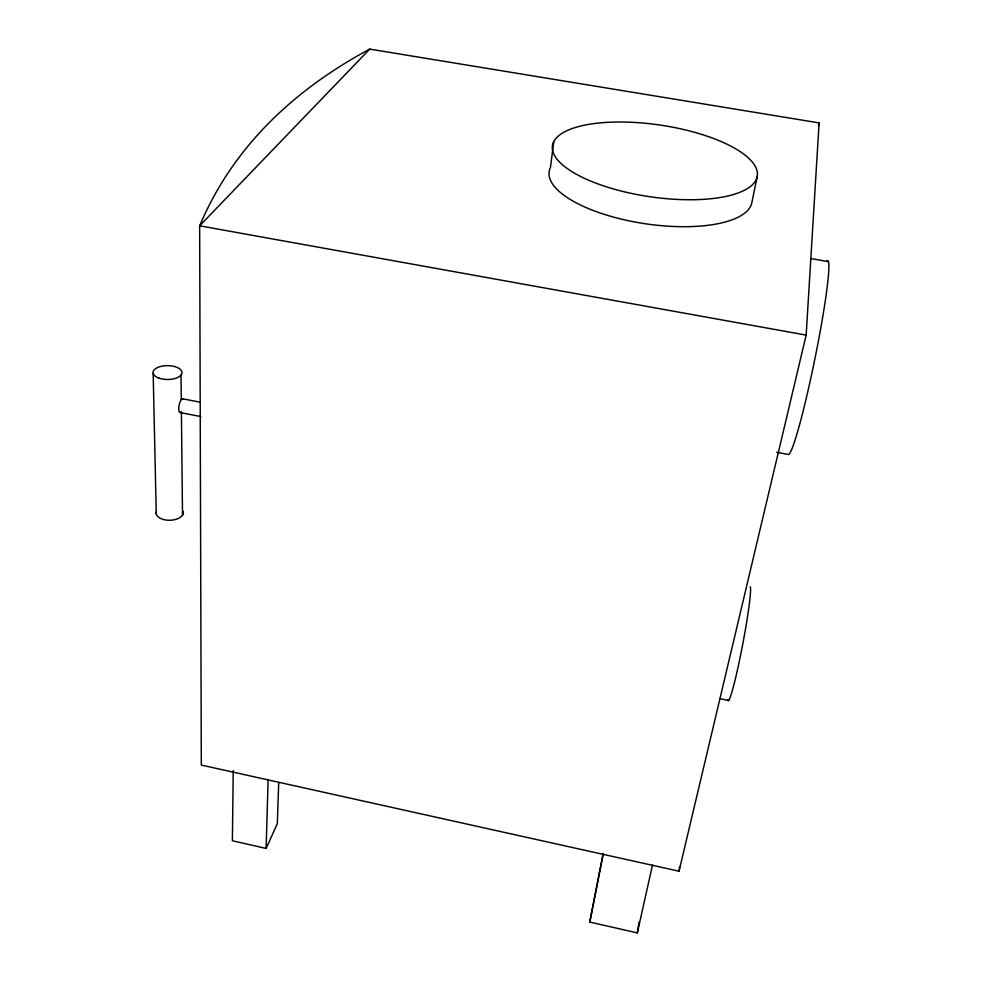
<?xml version="1.0" encoding="UTF-8"?>
<svg xmlns="http://www.w3.org/2000/svg" width="982" height="982" viewBox="0 0 982 982"><rect width="100%" height="100%" fill="white"/><g stroke="black" fill="none" stroke-linecap="round" stroke-linejoin="round"><path stroke-width="1.47" d="M233.237 770.612L232.378 840.752L266.122 848.436L277.317 823.64L278.704 782.838M266.122 848.436L268.111 779.892M806.161 335.108L819.111 122.91L369.711 49.1A5837.536 1362.869 28.8 0 0 199.653 225.811L201.31 765.064L679.028 871.206L806.161 335.108L199.653 225.811L369.711 49.1M553.738 141.715L550.448 167.541A102.533 37.328 8.5 0 0 639.147 222.767A102.533 37.328 8.5 0 0 751.979 201.997L757.282 176.109A103.54 36.199 8.4 0 0 608.435 122.284A103.54 36.199 8.4 0 0 598.897 184.26A103.54 36.199 8.4 0 0 757.282 176.109M679.028 871.206L679.63 866.652M603.193 853.358L589.777 922.073L637.343 932.9L638.987 922.343M589.777 922.073L603.206 854.009M637.343 932.9L652.502 864.958M818.448 125.905L819.111 122.91M810.678 258.524L828.477 261.666M776.774 452.297L788.313 454.482A98.9 6.997 -78.5 0 0 816.202 352.305A98.9 6.997 -78.5 0 0 826.66 261.31M182.578 398.778L200.377 402.227M180.099 412.538L200.856 416.589M720.002 698.705L728.681 700.522M153.167 373.491L156.261 513.991M181.007 375.099L181.277 399.613M182.517 515.255L181.4 411.679A6.997 2.259 -79.1 0 1 178.908 406.401A6.997 2.259 -79.1 0 1 183.118 399.06M750.236 586.806A58.122 3.658 -79.2 0 1 741.349 651.336A58.122 3.658 -79.2 0 1 727.822 699.896M183.278 511.364A13.662 7.549 -1.3 0 1 169.996 520.264A13.662 7.549 -1.3 0 1 156.224 512.015M158.961 378.131A14.472 6.935 0.2 0 0 181.903 373.344A14.472 6.935 0.2 0 0 161.674 366.212A14.472 6.935 0.2 0 0 158.961 378.131"/></g></svg>
